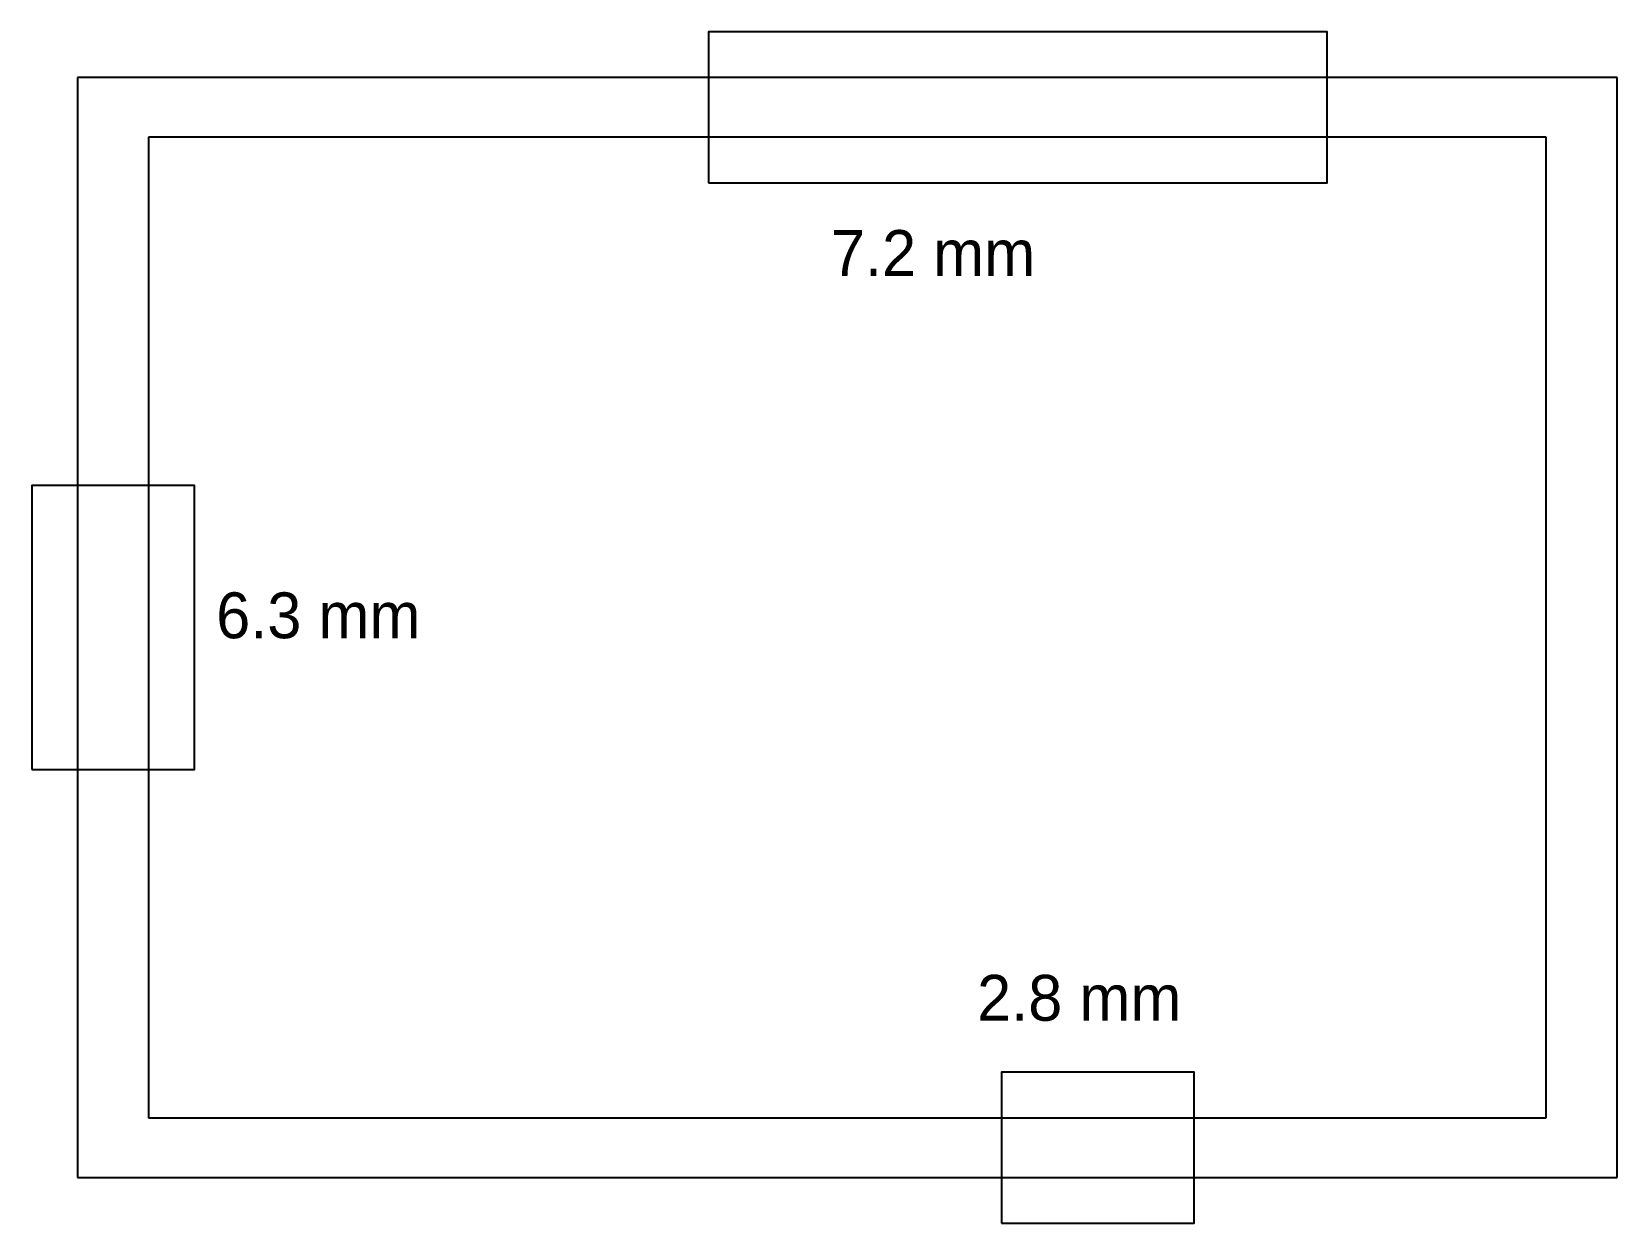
# Model space of a CAD drawing. Extents: x -5.1 to 64.1, y -4.6 to 47.4.
import ezdxf

# ---------------------------------------------------------------- set-up
doc = ezdxf.new("R2010")
doc.units = 0
doc.header["$MEASUREMENT"] = 0
doc.layers.get('0').update_dxf_attribs({"linetype": 'CONTINUOUS'})

msp = doc.modelspace()

# ---------------------------------------------------------------- linework, layer by layer
for p, q in [((-3.1, 45.4), (-3.1, -2.6)), ((64.1, 45.4), (-3.1, 45.4)), ((64.1, -2.6), (64.1, 45.4)), ((0, 42.8), (0, 0)), ((61, 42.8), (0, 42.8)), ((61, 0), (61, 42.8)), ((0, 0), (61, 0)), ((-3.1, -2.6), (64.1, -2.6))]:
    msp.add_line(p, q)
at = {"linetype": 'Continuous'}
for points in [[(24.441, 40.8), (51.441, 40.8), (51.441, 47.4), (24.441, 47.4)], [(-5.1, 15.2), (2, 15.2), (2, 27.6), (-5.1, 27.6)], [(37.23, -4.6), (45.63, -4.6), (45.63, 2), (37.23, 2)]]:
    msp.add_lwpolyline(points, close=True, dxfattribs=at)

# ---------------------------------------------------------------- texts
at = {"linetype": 'Continuous', "char_height": 2, "attachment_point": 1}
for s, insert in [('7.2 mm', (29.781, 38.744)), ('6.3 mm', (2.951, 22.931)), ('2.8 mm', (36.161, 6.24))]:
    msp.add_mtext_dynamic_manual_height_columns(s, width=14.57235, gutter_width=1, heights=[0], dxfattribs=dict(at, insert=insert))

doc.saveas('drawing.dxf')
